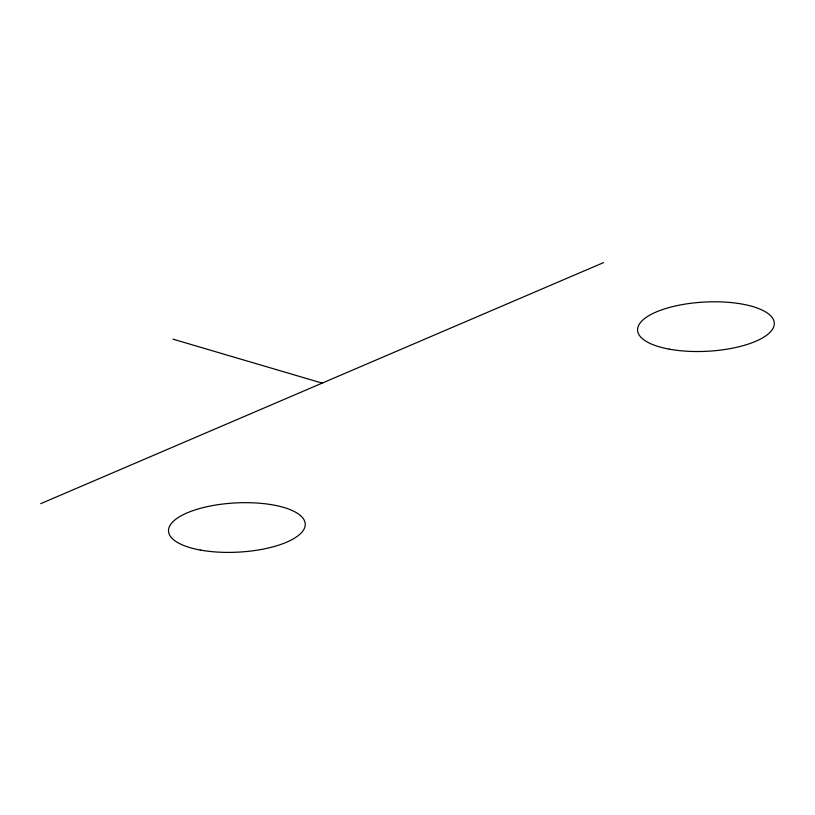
<?xml version="1.0" encoding="UTF-8"?>
<svg xmlns="http://www.w3.org/2000/svg" width="815" height="815" viewBox="0 0 815 815"><rect width="100%" height="100%" fill="white"/><g stroke="black" fill="none" stroke-linecap="round" stroke-linejoin="round"><path stroke-width="1.22" d="M40.75 503.65L603.599 262.593M172.953 339.152L322.18 383.121M669.278 349.156A68.44 24.644 -3 0 0 774.219 324.584A68.44 24.644 -3 0 0 674.26 306.236A68.44 24.644 -3 0 0 669.278 349.156M200.225 550.033A68.45 24.644 -3 0 0 305.187 525.461A68.45 24.644 -3 0 0 205.207 507.113A68.45 24.644 -3 0 0 200.225 550.033"/></g></svg>
